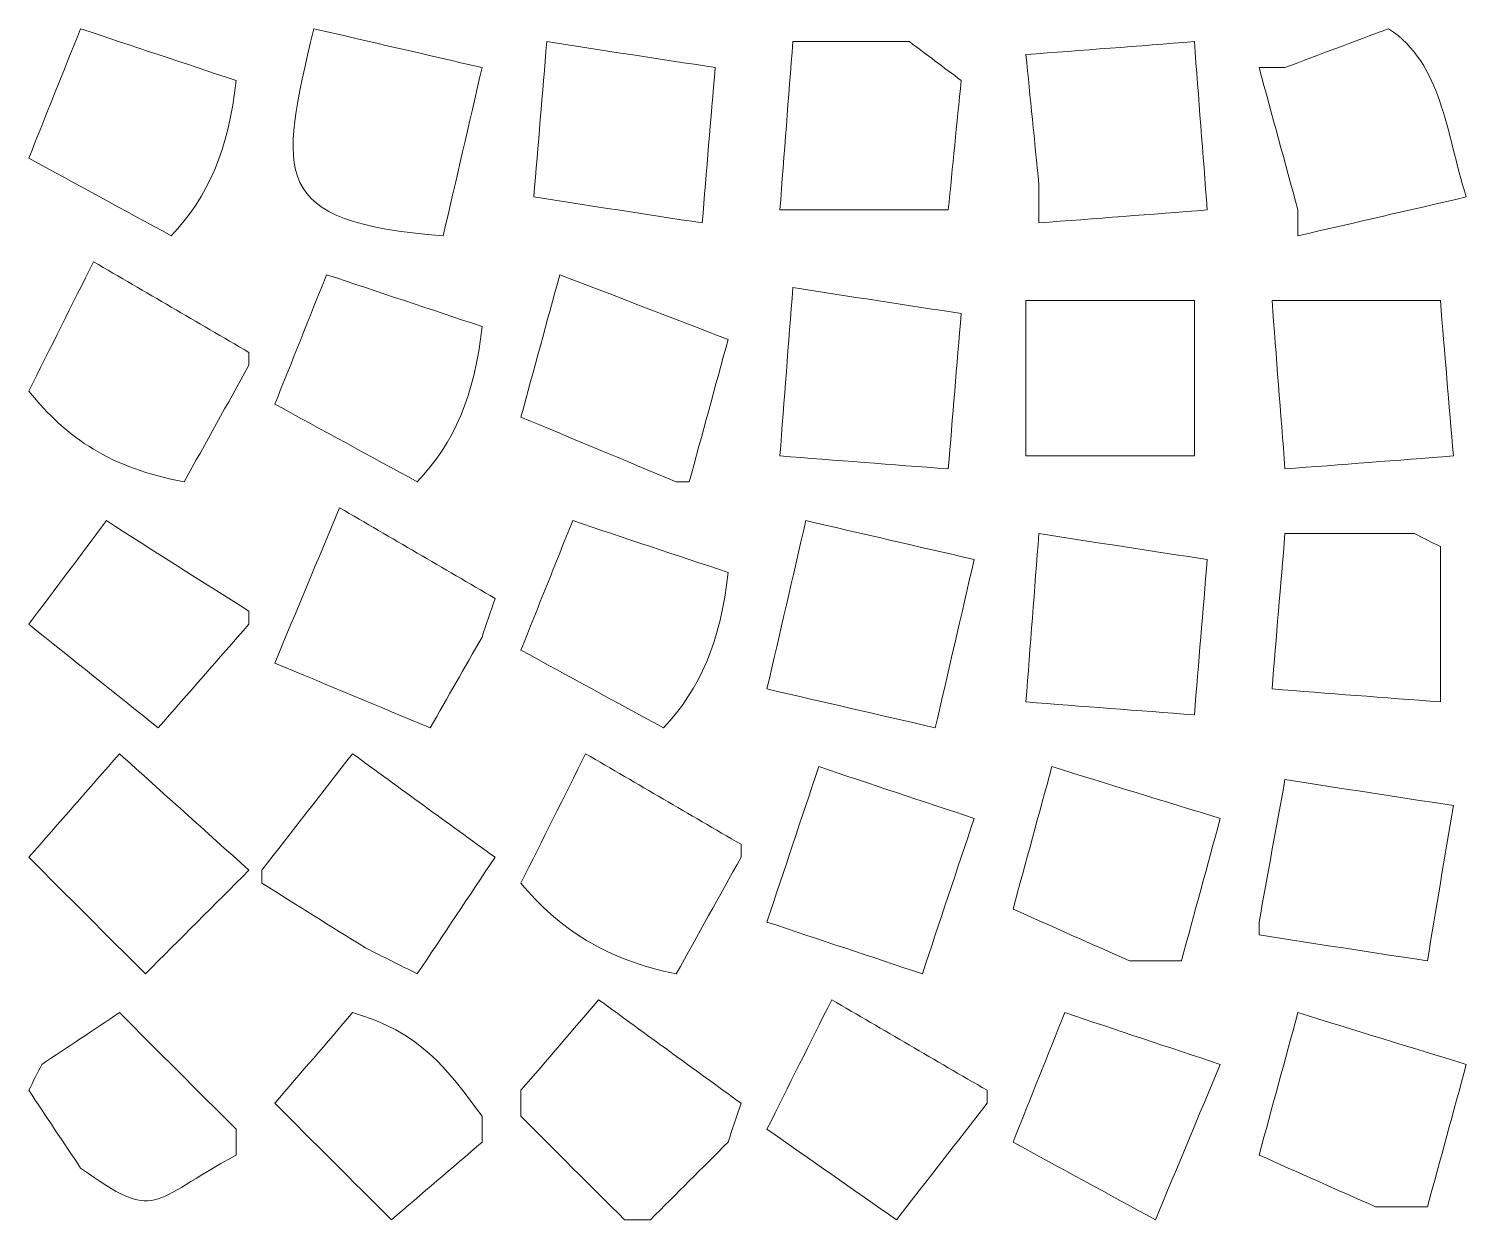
# Model space of a CAD drawing. Extents: x 69 to 542, y -750 to -43.
# Drawn here: x 183.9 to 294.9, y -308.6 to -216.3 of the extents above; entities that cross this region are included whole.
import ezdxf

# ---------------------------------------------------------------- set-up
doc = ezdxf.new("R2010")
doc.units = 0
doc.header["$MEASUREMENT"] = 0
doc.layers.add('Layer 1', color=7, linetype='Continuous', lineweight=0)

msp = doc.modelspace()

# ---------------------------------------------------------------- linework, layer by layer
at = {"layer": 'Layer 1', "color": 240, "lineweight": 18, "true_color": 0xed1c24}
for points, knots in [([(187.94, -216.33), (191.94, -217.67), (195.94, -219), (199.94, -220.33), (199.39, -225.62), (197.77, -229.37), (194.94, -232.33), (191.27, -230.33), (187.6, -228.33), (183.94, -226.33), (185.27, -223), (186.6, -219.67), (187.94, -216.33)], [0, 0, 0, 0, 1, 1, 1, 2, 2, 2, 3, 3, 3, 4, 4, 4, 4]), ([(187.94, -216.33), (191.94, -217.67), (195.94, -219), (199.94, -220.33), (199.39, -225.62), (197.77, -229.37), (194.94, -232.33), (191.27, -230.33), (187.6, -228.33), (183.94, -226.33), (185.27, -223), (186.6, -219.67), (187.94, -216.33)], [0, 0, 0, 0, 1, 1, 1, 2, 2, 2, 3, 3, 3, 4, 4, 4, 4]), ([(187.94, -216.33), (191.94, -217.67), (195.94, -219), (199.94, -220.33), (199.39, -225.62), (197.77, -229.37), (194.94, -232.33), (191.27, -230.33), (187.6, -228.33), (183.94, -226.33), (185.27, -223), (186.6, -219.67), (187.94, -216.33)], [0, 0, 0, 0, 1, 1, 1, 2, 2, 2, 3, 3, 3, 4, 4, 4, 4]), ([(205.94, -216.33), (210.27, -217.33), (214.6, -218.33), (218.94, -219.33), (217.94, -223.67), (216.94, -228), (215.94, -232.33), (202.46, -231.27), (203.26, -227.71), (205.94, -216.33)], [0, 0, 0, 0, 1, 1, 1, 2, 2, 2, 3, 3, 3, 3]), ([(205.94, -216.33), (210.27, -217.33), (214.6, -218.33), (218.94, -219.33), (217.94, -223.67), (216.94, -228), (215.94, -232.33), (202.46, -231.27), (203.26, -227.71), (205.94, -216.33)], [0, 0, 0, 0, 1, 1, 1, 2, 2, 2, 3, 3, 3, 3]), ([(205.94, -216.33), (210.27, -217.33), (214.6, -218.33), (218.94, -219.33), (217.94, -223.67), (216.94, -228), (215.94, -232.33), (202.46, -231.27), (203.26, -227.71), (205.94, -216.33)], [0, 0, 0, 0, 1, 1, 1, 2, 2, 2, 3, 3, 3, 3]), ([(288.94, -216.33), (293.07, -219.04), (293.35, -224.27), (294.94, -229.33), (290.6, -230.33), (286.27, -231.33), (281.94, -232.33), (281.94, -231.67), (281.94, -231), (281.94, -230.33), (280.94, -226.67), (279.94, -223), (278.94, -219.33), (279.6, -219.33), (280.27, -219.33), (280.94, -219.33), (283.6, -218.33), (286.27, -217.33), (288.94, -216.33)], [0, 0, 0, 0, 1, 1, 1, 2, 2, 2, 3, 3, 3, 4, 4, 4, 5, 5, 5, 6, 6, 6, 6]), ([(288.94, -216.33), (293.07, -219.04), (293.35, -224.27), (294.94, -229.33), (290.6, -230.33), (286.27, -231.33), (281.94, -232.33), (281.94, -231.67), (281.94, -231), (281.94, -230.33), (280.94, -226.67), (279.94, -223), (278.94, -219.33), (279.6, -219.33), (280.27, -219.33), (280.94, -219.33), (283.6, -218.33), (286.27, -217.33), (288.94, -216.33)], [0, 0, 0, 0, 1, 1, 1, 2, 2, 2, 3, 3, 3, 4, 4, 4, 5, 5, 5, 6, 6, 6, 6]), ([(288.94, -216.33), (293.07, -219.04), (293.35, -224.27), (294.94, -229.33), (290.6, -230.33), (286.27, -231.33), (281.94, -232.33), (281.94, -231.67), (281.94, -231), (281.94, -230.33), (280.94, -226.67), (279.94, -223), (278.94, -219.33), (279.6, -219.33), (280.27, -219.33), (280.94, -219.33), (283.6, -218.33), (286.27, -217.33), (288.94, -216.33)], [0, 0, 0, 0, 1, 1, 1, 2, 2, 2, 3, 3, 3, 4, 4, 4, 5, 5, 5, 6, 6, 6, 6]), ([(223.94, -217.33), (228.27, -218), (232.6, -218.67), (236.94, -219.33), (236.6, -223.33), (236.27, -227.33), (235.94, -231.33), (231.6, -230.67), (227.27, -230), (222.94, -229.33), (223.27, -225.33), (223.6, -221.33), (223.94, -217.33)], [0, 0, 0, 0, 1, 1, 1, 2, 2, 2, 3, 3, 3, 4, 4, 4, 4]), ([(223.94, -217.33), (228.27, -218), (232.6, -218.67), (236.94, -219.33), (236.6, -223.33), (236.27, -227.33), (235.94, -231.33), (231.6, -230.67), (227.27, -230), (222.94, -229.33), (223.27, -225.33), (223.6, -221.33), (223.94, -217.33)], [0, 0, 0, 0, 1, 1, 1, 2, 2, 2, 3, 3, 3, 4, 4, 4, 4]), ([(223.94, -217.33), (228.27, -218), (232.6, -218.67), (236.94, -219.33), (236.6, -223.33), (236.27, -227.33), (235.94, -231.33), (231.6, -230.67), (227.27, -230), (222.94, -229.33), (223.27, -225.33), (223.6, -221.33), (223.94, -217.33)], [0, 0, 0, 0, 1, 1, 1, 2, 2, 2, 3, 3, 3, 4, 4, 4, 4]), ([(241.94, -230.33), (242.27, -226), (242.6, -221.67), (242.94, -217.33), (245.94, -217.33), (248.94, -217.33), (251.94, -217.33), (253.27, -218.33), (254.6, -219.33), (255.94, -220.33), (255.6, -223.67), (255.27, -227), (254.94, -230.33), (250.6, -230.33), (246.27, -230.33), (241.94, -230.33)], [0, 0, 0, 0, 1, 1, 1, 2, 2, 2, 3, 3, 3, 4, 4, 4, 5, 5, 5, 5]), ([(241.94, -230.33), (242.27, -226), (242.6, -221.67), (242.94, -217.33), (245.94, -217.33), (248.94, -217.33), (251.94, -217.33), (253.27, -218.33), (254.6, -219.33), (255.94, -220.33), (255.6, -223.67), (255.27, -227), (254.94, -230.33), (250.6, -230.33), (246.27, -230.33), (241.94, -230.33)], [0, 0, 0, 0, 1, 1, 1, 2, 2, 2, 3, 3, 3, 4, 4, 4, 5, 5, 5, 5]), ([(241.94, -230.33), (242.27, -226), (242.6, -221.67), (242.94, -217.33), (245.94, -217.33), (248.94, -217.33), (251.94, -217.33), (253.27, -218.33), (254.6, -219.33), (255.94, -220.33), (255.6, -223.67), (255.27, -227), (254.94, -230.33), (250.6, -230.33), (246.27, -230.33), (241.94, -230.33)], [0, 0, 0, 0, 1, 1, 1, 2, 2, 2, 3, 3, 3, 4, 4, 4, 5, 5, 5, 5]), ([(273.94, -217.33), (274.27, -221.67), (274.6, -226), (274.94, -230.33), (270.6, -230.67), (266.27, -231), (261.94, -231.33), (261.94, -230.33), (261.94, -229.33), (261.94, -228.33), (261.6, -225), (261.27, -221.67), (260.94, -218.33), (265.27, -218), (269.6, -217.67), (273.94, -217.33)], [0, 0, 0, 0, 1, 1, 1, 2, 2, 2, 3, 3, 3, 4, 4, 4, 5, 5, 5, 5]), ([(273.94, -217.33), (274.27, -221.67), (274.6, -226), (274.94, -230.33), (270.6, -230.67), (266.27, -231), (261.94, -231.33), (261.94, -230.33), (261.94, -229.33), (261.94, -228.33), (261.6, -225), (261.27, -221.67), (260.94, -218.33), (265.27, -218), (269.6, -217.67), (273.94, -217.33)], [0, 0, 0, 0, 1, 1, 1, 2, 2, 2, 3, 3, 3, 4, 4, 4, 5, 5, 5, 5]), ([(273.94, -217.33), (274.27, -221.67), (274.6, -226), (274.94, -230.33), (270.6, -230.67), (266.27, -231), (261.94, -231.33), (261.94, -230.33), (261.94, -229.33), (261.94, -228.33), (261.6, -225), (261.27, -221.67), (260.94, -218.33), (265.27, -218), (269.6, -217.67), (273.94, -217.33)], [0, 0, 0, 0, 1, 1, 1, 2, 2, 2, 3, 3, 3, 4, 4, 4, 5, 5, 5, 5]), ([(188.94, -234.33), (192.94, -236.67), (196.94, -239), (200.94, -241.33), (200.94, -241.67), (200.94, -242), (200.94, -242.33), (199.27, -245.33), (197.6, -248.33), (195.94, -251.33), (190.28, -250.28), (186.91, -247.99), (183.94, -244.33), (185.6, -241), (187.27, -237.67), (188.94, -234.33)], [0, 0, 0, 0, 1, 1, 1, 2, 2, 2, 3, 3, 3, 4, 4, 4, 5, 5, 5, 5]), ([(188.94, -234.33), (192.94, -236.67), (196.94, -239), (200.94, -241.33), (200.94, -241.67), (200.94, -242), (200.94, -242.33), (199.27, -245.33), (197.6, -248.33), (195.94, -251.33), (190.28, -250.28), (186.91, -247.99), (183.94, -244.33), (185.6, -241), (187.27, -237.67), (188.94, -234.33)], [0, 0, 0, 0, 1, 1, 1, 2, 2, 2, 3, 3, 3, 4, 4, 4, 5, 5, 5, 5]), ([(188.94, -234.33), (192.94, -236.67), (196.94, -239), (200.94, -241.33), (200.94, -241.67), (200.94, -242), (200.94, -242.33), (199.27, -245.33), (197.6, -248.33), (195.94, -251.33), (190.28, -250.28), (186.91, -247.99), (183.94, -244.33), (185.6, -241), (187.27, -237.67), (188.94, -234.33)], [0, 0, 0, 0, 1, 1, 1, 2, 2, 2, 3, 3, 3, 4, 4, 4, 5, 5, 5, 5]), ([(206.94, -235.33), (210.94, -236.67), (214.94, -238), (218.94, -239.33), (218.39, -244.62), (216.77, -248.37), (213.94, -251.33), (210.27, -249.33), (206.6, -247.33), (202.94, -245.33), (204.27, -242), (205.6, -238.67), (206.94, -235.33)], [0, 0, 0, 0, 1, 1, 1, 2, 2, 2, 3, 3, 3, 4, 4, 4, 4]), ([(206.94, -235.33), (210.94, -236.67), (214.94, -238), (218.94, -239.33), (218.39, -244.62), (216.77, -248.37), (213.94, -251.33), (210.27, -249.33), (206.6, -247.33), (202.94, -245.33), (204.27, -242), (205.6, -238.67), (206.94, -235.33)], [0, 0, 0, 0, 1, 1, 1, 2, 2, 2, 3, 3, 3, 4, 4, 4, 4]), ([(206.94, -235.33), (210.94, -236.67), (214.94, -238), (218.94, -239.33), (218.39, -244.62), (216.77, -248.37), (213.94, -251.33), (210.27, -249.33), (206.6, -247.33), (202.94, -245.33), (204.27, -242), (205.6, -238.67), (206.94, -235.33)], [0, 0, 0, 0, 1, 1, 1, 2, 2, 2, 3, 3, 3, 4, 4, 4, 4]), ([(224.94, -235.33), (229.27, -237), (233.6, -238.67), (237.94, -240.33), (236.94, -244), (235.94, -247.67), (234.94, -251.33), (234.6, -251.33), (234.27, -251.33), (233.94, -251.33), (229.94, -249.67), (225.94, -248), (221.94, -246.33), (222.94, -242.67), (223.94, -239), (224.94, -235.33)], [0, 0, 0, 0, 1, 1, 1, 2, 2, 2, 3, 3, 3, 4, 4, 4, 5, 5, 5, 5]), ([(224.94, -235.33), (229.27, -237), (233.6, -238.67), (237.94, -240.33), (236.94, -244), (235.94, -247.67), (234.94, -251.33), (234.6, -251.33), (234.27, -251.33), (233.94, -251.33), (229.94, -249.67), (225.94, -248), (221.94, -246.33), (222.94, -242.67), (223.94, -239), (224.94, -235.33)], [0, 0, 0, 0, 1, 1, 1, 2, 2, 2, 3, 3, 3, 4, 4, 4, 5, 5, 5, 5]), ([(224.94, -235.33), (229.27, -237), (233.6, -238.67), (237.94, -240.33), (236.94, -244), (235.94, -247.67), (234.94, -251.33), (234.6, -251.33), (234.27, -251.33), (233.94, -251.33), (229.94, -249.67), (225.94, -248), (221.94, -246.33), (222.94, -242.67), (223.94, -239), (224.94, -235.33)], [0, 0, 0, 0, 1, 1, 1, 2, 2, 2, 3, 3, 3, 4, 4, 4, 5, 5, 5, 5]), ([(242.94, -236.33), (247.27, -237), (251.6, -237.67), (255.94, -238.33), (255.6, -242.33), (255.27, -246.33), (254.94, -250.33), (250.6, -250), (246.27, -249.67), (241.94, -249.33), (242.27, -245), (242.6, -240.67), (242.94, -236.33)], [0, 0, 0, 0, 1, 1, 1, 2, 2, 2, 3, 3, 3, 4, 4, 4, 4]), ([(242.94, -236.33), (247.27, -237), (251.6, -237.67), (255.94, -238.33), (255.6, -242.33), (255.27, -246.33), (254.94, -250.33), (250.6, -250), (246.27, -249.67), (241.94, -249.33), (242.27, -245), (242.6, -240.67), (242.94, -236.33)], [0, 0, 0, 0, 1, 1, 1, 2, 2, 2, 3, 3, 3, 4, 4, 4, 4]), ([(242.94, -236.33), (247.27, -237), (251.6, -237.67), (255.94, -238.33), (255.6, -242.33), (255.27, -246.33), (254.94, -250.33), (250.6, -250), (246.27, -249.67), (241.94, -249.33), (242.27, -245), (242.6, -240.67), (242.94, -236.33)], [0, 0, 0, 0, 1, 1, 1, 2, 2, 2, 3, 3, 3, 4, 4, 4, 4]), ([(260.94, -237.33), (265.27, -237.33), (269.6, -237.33), (273.94, -237.33), (273.94, -241.33), (273.94, -245.33), (273.94, -249.33), (269.6, -249.33), (265.27, -249.33), (260.94, -249.33), (260.94, -245.33), (260.94, -241.33), (260.94, -237.33)], [0, 0, 0, 0, 1, 1, 1, 2, 2, 2, 3, 3, 3, 4, 4, 4, 4]), ([(260.94, -237.33), (265.27, -237.33), (269.6, -237.33), (273.94, -237.33), (273.94, -241.33), (273.94, -245.33), (273.94, -249.33), (269.6, -249.33), (265.27, -249.33), (260.94, -249.33), (260.94, -245.33), (260.94, -241.33), (260.94, -237.33)], [0, 0, 0, 0, 1, 1, 1, 2, 2, 2, 3, 3, 3, 4, 4, 4, 4]), ([(260.94, -237.33), (265.27, -237.33), (269.6, -237.33), (273.94, -237.33), (273.94, -241.33), (273.94, -245.33), (273.94, -249.33), (269.6, -249.33), (265.27, -249.33), (260.94, -249.33), (260.94, -245.33), (260.94, -241.33), (260.94, -237.33)], [0, 0, 0, 0, 1, 1, 1, 2, 2, 2, 3, 3, 3, 4, 4, 4, 4]), ([(293.94, -249.33), (289.6, -249.67), (285.27, -250), (280.94, -250.33), (280.6, -246), (280.27, -241.67), (279.94, -237.33), (284.27, -237.33), (288.6, -237.33), (292.94, -237.33), (293.27, -241.33), (293.6, -245.33), (293.94, -249.33)], [0, 0, 0, 0, 1, 1, 1, 2, 2, 2, 3, 3, 3, 4, 4, 4, 4]), ([(293.94, -249.33), (289.6, -249.67), (285.27, -250), (280.94, -250.33), (280.6, -246), (280.27, -241.67), (279.94, -237.33), (284.27, -237.33), (288.6, -237.33), (292.94, -237.33), (293.27, -241.33), (293.6, -245.33), (293.94, -249.33)], [0, 0, 0, 0, 1, 1, 1, 2, 2, 2, 3, 3, 3, 4, 4, 4, 4]), ([(293.94, -249.33), (289.6, -249.67), (285.27, -250), (280.94, -250.33), (280.6, -246), (280.27, -241.67), (279.94, -237.33), (284.27, -237.33), (288.6, -237.33), (292.94, -237.33), (293.27, -241.33), (293.6, -245.33), (293.94, -249.33)], [0, 0, 0, 0, 1, 1, 1, 2, 2, 2, 3, 3, 3, 4, 4, 4, 4]), ([(207.94, -253.33), (211.94, -255.67), (215.94, -258), (219.94, -260.33), (219.6, -261.33), (219.27, -262.33), (218.94, -263.33), (217.6, -265.67), (216.27, -268), (214.94, -270.33), (210.94, -268.67), (206.94, -267), (202.94, -265.33), (204.6, -261.33), (206.27, -257.33), (207.94, -253.33)], [0, 0, 0, 0, 1, 1, 1, 2, 2, 2, 3, 3, 3, 4, 4, 4, 5, 5, 5, 5]), ([(207.94, -253.33), (211.94, -255.67), (215.94, -258), (219.94, -260.33), (219.6, -261.33), (219.27, -262.33), (218.94, -263.33), (217.6, -265.67), (216.27, -268), (214.94, -270.33), (210.94, -268.67), (206.94, -267), (202.94, -265.33), (204.6, -261.33), (206.27, -257.33), (207.94, -253.33)], [0, 0, 0, 0, 1, 1, 1, 2, 2, 2, 3, 3, 3, 4, 4, 4, 5, 5, 5, 5]), ([(207.94, -253.33), (211.94, -255.67), (215.94, -258), (219.94, -260.33), (219.6, -261.33), (219.27, -262.33), (218.94, -263.33), (217.6, -265.67), (216.27, -268), (214.94, -270.33), (210.94, -268.67), (206.94, -267), (202.94, -265.33), (204.6, -261.33), (206.27, -257.33), (207.94, -253.33)], [0, 0, 0, 0, 1, 1, 1, 2, 2, 2, 3, 3, 3, 4, 4, 4, 5, 5, 5, 5]), ([(189.94, -254.33), (193.6, -256.67), (197.27, -259), (200.94, -261.33), (200.94, -261.67), (200.94, -262), (200.94, -262.33), (198.6, -265), (196.27, -267.67), (193.94, -270.33), (190.6, -267.67), (187.27, -265), (183.94, -262.33), (185.94, -259.67), (187.94, -257), (189.94, -254.33)], [0, 0, 0, 0, 1, 1, 1, 2, 2, 2, 3, 3, 3, 4, 4, 4, 5, 5, 5, 5]), ([(189.94, -254.33), (193.6, -256.67), (197.27, -259), (200.94, -261.33), (200.94, -261.67), (200.94, -262), (200.94, -262.33), (198.6, -265), (196.27, -267.67), (193.94, -270.33), (190.6, -267.67), (187.27, -265), (183.94, -262.33), (185.94, -259.67), (187.94, -257), (189.94, -254.33)], [0, 0, 0, 0, 1, 1, 1, 2, 2, 2, 3, 3, 3, 4, 4, 4, 5, 5, 5, 5]), ([(189.94, -254.33), (193.6, -256.67), (197.27, -259), (200.94, -261.33), (200.94, -261.67), (200.94, -262), (200.94, -262.33), (198.6, -265), (196.27, -267.67), (193.94, -270.33), (190.6, -267.67), (187.27, -265), (183.94, -262.33), (185.94, -259.67), (187.94, -257), (189.94, -254.33)], [0, 0, 0, 0, 1, 1, 1, 2, 2, 2, 3, 3, 3, 4, 4, 4, 5, 5, 5, 5]), ([(225.94, -254.33), (229.94, -255.67), (233.94, -257), (237.94, -258.33), (237.39, -263.62), (235.77, -267.37), (232.94, -270.33), (229.27, -268.33), (225.6, -266.33), (221.94, -264.33), (223.27, -261), (224.6, -257.67), (225.94, -254.33)], [0, 0, 0, 0, 1, 1, 1, 2, 2, 2, 3, 3, 3, 4, 4, 4, 4]), ([(225.94, -254.33), (229.94, -255.67), (233.94, -257), (237.94, -258.33), (237.39, -263.62), (235.77, -267.37), (232.94, -270.33), (229.27, -268.33), (225.6, -266.33), (221.94, -264.33), (223.27, -261), (224.6, -257.67), (225.94, -254.33)], [0, 0, 0, 0, 1, 1, 1, 2, 2, 2, 3, 3, 3, 4, 4, 4, 4]), ([(225.94, -254.33), (229.94, -255.67), (233.94, -257), (237.94, -258.33), (237.39, -263.62), (235.77, -267.37), (232.94, -270.33), (229.27, -268.33), (225.6, -266.33), (221.94, -264.33), (223.27, -261), (224.6, -257.67), (225.94, -254.33)], [0, 0, 0, 0, 1, 1, 1, 2, 2, 2, 3, 3, 3, 4, 4, 4, 4]), ([(243.94, -254.33), (248.27, -255.33), (252.6, -256.33), (256.94, -257.33), (255.94, -261.67), (254.94, -266), (253.94, -270.33), (249.6, -269.33), (245.27, -268.33), (240.94, -267.33), (241.94, -263), (242.94, -258.67), (243.94, -254.33)], [0, 0, 0, 0, 1, 1, 1, 2, 2, 2, 3, 3, 3, 4, 4, 4, 4]), ([(243.94, -254.33), (248.27, -255.33), (252.6, -256.33), (256.94, -257.33), (255.94, -261.67), (254.94, -266), (253.94, -270.33), (249.6, -269.33), (245.27, -268.33), (240.94, -267.33), (241.94, -263), (242.94, -258.67), (243.94, -254.33)], [0, 0, 0, 0, 1, 1, 1, 2, 2, 2, 3, 3, 3, 4, 4, 4, 4]), ([(243.94, -254.33), (248.27, -255.33), (252.6, -256.33), (256.94, -257.33), (255.94, -261.67), (254.94, -266), (253.94, -270.33), (249.6, -269.33), (245.27, -268.33), (240.94, -267.33), (241.94, -263), (242.94, -258.67), (243.94, -254.33)], [0, 0, 0, 0, 1, 1, 1, 2, 2, 2, 3, 3, 3, 4, 4, 4, 4]), ([(261.94, -255.33), (266.27, -256), (270.6, -256.67), (274.94, -257.33), (274.6, -261.33), (274.27, -265.33), (273.94, -269.33), (269.6, -269), (265.27, -268.67), (260.94, -268.33), (261.27, -264), (261.6, -259.67), (261.94, -255.33)], [0, 0, 0, 0, 1, 1, 1, 2, 2, 2, 3, 3, 3, 4, 4, 4, 4]), ([(261.94, -255.33), (266.27, -256), (270.6, -256.67), (274.94, -257.33), (274.6, -261.33), (274.27, -265.33), (273.94, -269.33), (269.6, -269), (265.27, -268.67), (260.94, -268.33), (261.27, -264), (261.6, -259.67), (261.94, -255.33)], [0, 0, 0, 0, 1, 1, 1, 2, 2, 2, 3, 3, 3, 4, 4, 4, 4]), ([(261.94, -255.33), (266.27, -256), (270.6, -256.67), (274.94, -257.33), (274.6, -261.33), (274.27, -265.33), (273.94, -269.33), (269.6, -269), (265.27, -268.67), (260.94, -268.33), (261.27, -264), (261.6, -259.67), (261.94, -255.33)], [0, 0, 0, 0, 1, 1, 1, 2, 2, 2, 3, 3, 3, 4, 4, 4, 4]), ([(292.94, -268.33), (288.6, -268), (284.27, -267.67), (279.94, -267.33), (280.27, -263.33), (280.6, -259.33), (280.94, -255.33), (284.27, -255.33), (287.6, -255.33), (290.94, -255.33), (291.6, -255.67), (292.27, -256), (292.94, -256.33), (292.94, -260.33), (292.94, -264.33), (292.94, -268.33)], [0, 0, 0, 0, 1, 1, 1, 2, 2, 2, 3, 3, 3, 4, 4, 4, 5, 5, 5, 5]), ([(292.94, -268.33), (288.6, -268), (284.27, -267.67), (279.94, -267.33), (280.27, -263.33), (280.6, -259.33), (280.94, -255.33), (284.27, -255.33), (287.6, -255.33), (290.94, -255.33), (291.6, -255.67), (292.27, -256), (292.94, -256.33), (292.94, -260.33), (292.94, -264.33), (292.94, -268.33)], [0, 0, 0, 0, 1, 1, 1, 2, 2, 2, 3, 3, 3, 4, 4, 4, 5, 5, 5, 5]), ([(292.94, -268.33), (288.6, -268), (284.27, -267.67), (279.94, -267.33), (280.27, -263.33), (280.6, -259.33), (280.94, -255.33), (284.27, -255.33), (287.6, -255.33), (290.94, -255.33), (291.6, -255.67), (292.27, -256), (292.94, -256.33), (292.94, -260.33), (292.94, -264.33), (292.94, -268.33)], [0, 0, 0, 0, 1, 1, 1, 2, 2, 2, 3, 3, 3, 4, 4, 4, 5, 5, 5, 5]), ([(190.94, -272.33), (194.27, -275.33), (197.6, -278.33), (200.94, -281.33), (198.27, -284), (195.6, -286.67), (192.94, -289.33), (189.94, -286.33), (186.94, -283.33), (183.94, -280.33), (186.27, -277.67), (188.6, -275), (190.94, -272.33)], [0, 0, 0, 0, 1, 1, 1, 2, 2, 2, 3, 3, 3, 4, 4, 4, 4]), ([(190.94, -272.33), (194.27, -275.33), (197.6, -278.33), (200.94, -281.33), (198.27, -284), (195.6, -286.67), (192.94, -289.33), (189.94, -286.33), (186.94, -283.33), (183.94, -280.33), (186.27, -277.67), (188.6, -275), (190.94, -272.33)], [0, 0, 0, 0, 1, 1, 1, 2, 2, 2, 3, 3, 3, 4, 4, 4, 4]), ([(190.94, -272.33), (194.27, -275.33), (197.6, -278.33), (200.94, -281.33), (198.27, -284), (195.6, -286.67), (192.94, -289.33), (189.94, -286.33), (186.94, -283.33), (183.94, -280.33), (186.27, -277.67), (188.6, -275), (190.94, -272.33)], [0, 0, 0, 0, 1, 1, 1, 2, 2, 2, 3, 3, 3, 4, 4, 4, 4]), ([(208.94, -272.33), (212.6, -275), (216.27, -277.67), (219.94, -280.33), (217.94, -283.33), (215.94, -286.33), (213.94, -289.33), (212.6, -288.67), (211.27, -288), (209.94, -287.33), (207.27, -285.67), (204.6, -284), (201.94, -282.33), (201.94, -282), (201.94, -281.67), (201.94, -281.33), (204.27, -278.33), (206.6, -275.33), (208.94, -272.33)], [0, 0, 0, 0, 1, 1, 1, 2, 2, 2, 3, 3, 3, 4, 4, 4, 5, 5, 5, 6, 6, 6, 6]), ([(208.94, -272.33), (212.6, -275), (216.27, -277.67), (219.94, -280.33), (217.94, -283.33), (215.94, -286.33), (213.94, -289.33), (212.6, -288.67), (211.27, -288), (209.94, -287.33), (207.27, -285.67), (204.6, -284), (201.94, -282.33), (201.94, -282), (201.94, -281.67), (201.94, -281.33), (204.27, -278.33), (206.6, -275.33), (208.94, -272.33)], [0, 0, 0, 0, 1, 1, 1, 2, 2, 2, 3, 3, 3, 4, 4, 4, 5, 5, 5, 6, 6, 6, 6]), ([(208.94, -272.33), (212.6, -275), (216.27, -277.67), (219.94, -280.33), (217.94, -283.33), (215.94, -286.33), (213.94, -289.33), (212.6, -288.67), (211.27, -288), (209.94, -287.33), (207.27, -285.67), (204.6, -284), (201.94, -282.33), (201.94, -282), (201.94, -281.67), (201.94, -281.33), (204.27, -278.33), (206.6, -275.33), (208.94, -272.33)], [0, 0, 0, 0, 1, 1, 1, 2, 2, 2, 3, 3, 3, 4, 4, 4, 5, 5, 5, 6, 6, 6, 6]), ([(226.94, -272.33), (230.94, -274.67), (234.94, -277), (238.94, -279.33), (238.94, -279.67), (238.94, -280), (238.94, -280.33), (237.27, -283.33), (235.6, -286.33), (233.94, -289.33), (228.55, -288.27), (224.85, -285.85), (221.94, -282.33), (223.6, -279), (225.27, -275.67), (226.94, -272.33)], [0, 0, 0, 0, 1, 1, 1, 2, 2, 2, 3, 3, 3, 4, 4, 4, 5, 5, 5, 5]), ([(226.94, -272.33), (230.94, -274.67), (234.94, -277), (238.94, -279.33), (238.94, -279.67), (238.94, -280), (238.94, -280.33), (237.27, -283.33), (235.6, -286.33), (233.94, -289.33), (228.55, -288.27), (224.85, -285.85), (221.94, -282.33), (223.6, -279), (225.27, -275.67), (226.94, -272.33)], [0, 0, 0, 0, 1, 1, 1, 2, 2, 2, 3, 3, 3, 4, 4, 4, 5, 5, 5, 5]), ([(226.94, -272.33), (230.94, -274.67), (234.94, -277), (238.94, -279.33), (238.94, -279.67), (238.94, -280), (238.94, -280.33), (237.27, -283.33), (235.6, -286.33), (233.94, -289.33), (228.55, -288.27), (224.85, -285.85), (221.94, -282.33), (223.6, -279), (225.27, -275.67), (226.94, -272.33)], [0, 0, 0, 0, 1, 1, 1, 2, 2, 2, 3, 3, 3, 4, 4, 4, 5, 5, 5, 5]), ([(244.94, -273.33), (248.94, -274.67), (252.94, -276), (256.94, -277.33), (255.6, -281.33), (254.27, -285.33), (252.94, -289.33), (248.94, -288), (244.94, -286.67), (240.94, -285.33), (242.27, -281.33), (243.6, -277.33), (244.94, -273.33)], [0, 0, 0, 0, 1, 1, 1, 2, 2, 2, 3, 3, 3, 4, 4, 4, 4]), ([(244.94, -273.33), (248.94, -274.67), (252.94, -276), (256.94, -277.33), (255.6, -281.33), (254.27, -285.33), (252.94, -289.33), (248.94, -288), (244.94, -286.67), (240.94, -285.33), (242.27, -281.33), (243.6, -277.33), (244.94, -273.33)], [0, 0, 0, 0, 1, 1, 1, 2, 2, 2, 3, 3, 3, 4, 4, 4, 4]), ([(244.94, -273.33), (248.94, -274.67), (252.94, -276), (256.94, -277.33), (255.6, -281.33), (254.27, -285.33), (252.94, -289.33), (248.94, -288), (244.94, -286.67), (240.94, -285.33), (242.27, -281.33), (243.6, -277.33), (244.94, -273.33)], [0, 0, 0, 0, 1, 1, 1, 2, 2, 2, 3, 3, 3, 4, 4, 4, 4]), ([(262.94, -273.33), (267.27, -274.67), (271.6, -276), (275.94, -277.33), (274.94, -281), (273.94, -284.67), (272.94, -288.33), (271.6, -288.33), (270.27, -288.33), (268.94, -288.33), (265.94, -287), (262.94, -285.67), (259.94, -284.33), (260.94, -280.67), (261.94, -277), (262.94, -273.33)], [0, 0, 0, 0, 1, 1, 1, 2, 2, 2, 3, 3, 3, 4, 4, 4, 5, 5, 5, 5]), ([(262.94, -273.33), (267.27, -274.67), (271.6, -276), (275.94, -277.33), (274.94, -281), (273.94, -284.67), (272.94, -288.33), (271.6, -288.33), (270.27, -288.33), (268.94, -288.33), (265.94, -287), (262.94, -285.67), (259.94, -284.33), (260.94, -280.67), (261.94, -277), (262.94, -273.33)], [0, 0, 0, 0, 1, 1, 1, 2, 2, 2, 3, 3, 3, 4, 4, 4, 5, 5, 5, 5]), ([(262.94, -273.33), (267.27, -274.67), (271.6, -276), (275.94, -277.33), (274.94, -281), (273.94, -284.67), (272.94, -288.33), (271.6, -288.33), (270.27, -288.33), (268.94, -288.33), (265.94, -287), (262.94, -285.67), (259.94, -284.33), (260.94, -280.67), (261.94, -277), (262.94, -273.33)], [0, 0, 0, 0, 1, 1, 1, 2, 2, 2, 3, 3, 3, 4, 4, 4, 5, 5, 5, 5]), ([(280.94, -274.33), (285.27, -275), (289.6, -275.67), (293.94, -276.33), (293.27, -280.33), (292.6, -284.33), (291.94, -288.33), (287.6, -287.67), (283.27, -287), (278.94, -286.33), (278.94, -286), (278.94, -285.67), (278.94, -285.33), (279.6, -281.67), (280.27, -278), (280.94, -274.33)], [0, 0, 0, 0, 1, 1, 1, 2, 2, 2, 3, 3, 3, 4, 4, 4, 5, 5, 5, 5]), ([(280.94, -274.33), (285.27, -275), (289.6, -275.67), (293.94, -276.33), (293.27, -280.33), (292.6, -284.33), (291.94, -288.33), (287.6, -287.67), (283.27, -287), (278.94, -286.33), (278.94, -286), (278.94, -285.67), (278.94, -285.33), (279.6, -281.67), (280.27, -278), (280.94, -274.33)], [0, 0, 0, 0, 1, 1, 1, 2, 2, 2, 3, 3, 3, 4, 4, 4, 5, 5, 5, 5]), ([(280.94, -274.33), (285.27, -275), (289.6, -275.67), (293.94, -276.33), (293.27, -280.33), (292.6, -284.33), (291.94, -288.33), (287.6, -287.67), (283.27, -287), (278.94, -286.33), (278.94, -286), (278.94, -285.67), (278.94, -285.33), (279.6, -281.67), (280.27, -278), (280.94, -274.33)], [0, 0, 0, 0, 1, 1, 1, 2, 2, 2, 3, 3, 3, 4, 4, 4, 5, 5, 5, 5]), ([(227.94, -291.33), (231.6, -294), (235.27, -296.67), (238.94, -299.33), (238.6, -300.33), (238.27, -301.33), (237.94, -302.33), (235.94, -304.33), (233.94, -306.33), (231.94, -308.33), (231.27, -308.33), (230.6, -308.33), (229.94, -308.33), (227.27, -305.67), (224.6, -303), (221.94, -300.33), (221.94, -299.67), (221.94, -299), (221.94, -298.33), (223.94, -296), (225.94, -293.67), (227.94, -291.33)], [0, 0, 0, 0, 1, 1, 1, 2, 2, 2, 3, 3, 3, 4, 4, 4, 5, 5, 5, 6, 6, 6, 7, 7, 7, 7]), ([(227.94, -291.33), (231.6, -294), (235.27, -296.67), (238.94, -299.33), (238.6, -300.33), (238.27, -301.33), (237.94, -302.33), (235.94, -304.33), (233.94, -306.33), (231.94, -308.33), (231.27, -308.33), (230.6, -308.33), (229.94, -308.33), (227.27, -305.67), (224.6, -303), (221.94, -300.33), (221.94, -299.67), (221.94, -299), (221.94, -298.33), (223.94, -296), (225.94, -293.67), (227.94, -291.33)], [0, 0, 0, 0, 1, 1, 1, 2, 2, 2, 3, 3, 3, 4, 4, 4, 5, 5, 5, 6, 6, 6, 7, 7, 7, 7]), ([(227.94, -291.33), (231.6, -294), (235.27, -296.67), (238.94, -299.33), (238.6, -300.33), (238.27, -301.33), (237.94, -302.33), (235.94, -304.33), (233.94, -306.33), (231.94, -308.33), (231.27, -308.33), (230.6, -308.33), (229.94, -308.33), (227.27, -305.67), (224.6, -303), (221.94, -300.33), (221.94, -299.67), (221.94, -299), (221.94, -298.33), (223.94, -296), (225.94, -293.67), (227.94, -291.33)], [0, 0, 0, 0, 1, 1, 1, 2, 2, 2, 3, 3, 3, 4, 4, 4, 5, 5, 5, 6, 6, 6, 7, 7, 7, 7]), ([(245.94, -291.33), (249.94, -293.67), (253.94, -296), (257.94, -298.33), (257.94, -298.67), (257.94, -299), (257.94, -299.33), (255.6, -302.33), (253.27, -305.33), (250.94, -308.33), (247.6, -306), (244.27, -303.67), (240.94, -301.33), (242.6, -298), (244.27, -294.67), (245.94, -291.33)], [0, 0, 0, 0, 1, 1, 1, 2, 2, 2, 3, 3, 3, 4, 4, 4, 5, 5, 5, 5]), ([(245.94, -291.33), (249.94, -293.67), (253.94, -296), (257.94, -298.33), (257.94, -298.67), (257.94, -299), (257.94, -299.33), (255.6, -302.33), (253.27, -305.33), (250.94, -308.33), (247.6, -306), (244.27, -303.67), (240.94, -301.33), (242.6, -298), (244.27, -294.67), (245.94, -291.33)], [0, 0, 0, 0, 1, 1, 1, 2, 2, 2, 3, 3, 3, 4, 4, 4, 5, 5, 5, 5]), ([(245.94, -291.33), (249.94, -293.67), (253.94, -296), (257.94, -298.33), (257.94, -298.67), (257.94, -299), (257.94, -299.33), (255.6, -302.33), (253.27, -305.33), (250.94, -308.33), (247.6, -306), (244.27, -303.67), (240.94, -301.33), (242.6, -298), (244.27, -294.67), (245.94, -291.33)], [0, 0, 0, 0, 1, 1, 1, 2, 2, 2, 3, 3, 3, 4, 4, 4, 5, 5, 5, 5]), ([(190.94, -292.33), (193.94, -295.33), (196.94, -298.33), (199.94, -301.33), (199.94, -302), (199.94, -302.67), (199.94, -303.33), (193.26, -306.95), (193.87, -308.6), (187.94, -304.33), (186.6, -302.33), (185.27, -300.33), (183.94, -298.33), (184.27, -297.67), (184.6, -297), (184.94, -296.33), (186.94, -295), (188.94, -293.67), (190.94, -292.33)], [0, 0, 0, 0, 1, 1, 1, 2, 2, 2, 3, 3, 3, 4, 4, 4, 5, 5, 5, 6, 6, 6, 6]), ([(190.94, -292.33), (193.94, -295.33), (196.94, -298.33), (199.94, -301.33), (199.94, -302), (199.94, -302.67), (199.94, -303.33), (193.26, -306.95), (193.87, -308.6), (187.94, -304.33), (186.6, -302.33), (185.27, -300.33), (183.94, -298.33), (184.27, -297.67), (184.6, -297), (184.94, -296.33), (186.94, -295), (188.94, -293.67), (190.94, -292.33)], [0, 0, 0, 0, 1, 1, 1, 2, 2, 2, 3, 3, 3, 4, 4, 4, 5, 5, 5, 6, 6, 6, 6]), ([(190.94, -292.33), (193.94, -295.33), (196.94, -298.33), (199.94, -301.33), (199.94, -302), (199.94, -302.67), (199.94, -303.33), (193.26, -306.95), (193.87, -308.6), (187.94, -304.33), (186.6, -302.33), (185.27, -300.33), (183.94, -298.33), (184.27, -297.67), (184.6, -297), (184.94, -296.33), (186.94, -295), (188.94, -293.67), (190.94, -292.33)], [0, 0, 0, 0, 1, 1, 1, 2, 2, 2, 3, 3, 3, 4, 4, 4, 5, 5, 5, 6, 6, 6, 6]), ([(208.94, -292.33), (214.05, -293.78), (216.26, -296.62), (218.94, -300.33), (218.94, -301), (218.94, -301.67), (218.94, -302.33), (216.6, -304.33), (214.27, -306.33), (211.94, -308.33), (208.94, -305.33), (205.94, -302.33), (202.94, -299.33), (204.94, -297), (206.94, -294.67), (208.94, -292.33)], [0, 0, 0, 0, 1, 1, 1, 2, 2, 2, 3, 3, 3, 4, 4, 4, 5, 5, 5, 5]), ([(208.94, -292.33), (214.05, -293.78), (216.26, -296.62), (218.94, -300.33), (218.94, -301), (218.94, -301.67), (218.94, -302.33), (216.6, -304.33), (214.27, -306.33), (211.94, -308.33), (208.94, -305.33), (205.94, -302.33), (202.94, -299.33), (204.94, -297), (206.94, -294.67), (208.94, -292.33)], [0, 0, 0, 0, 1, 1, 1, 2, 2, 2, 3, 3, 3, 4, 4, 4, 5, 5, 5, 5]), ([(208.94, -292.33), (214.05, -293.78), (216.26, -296.62), (218.94, -300.33), (218.94, -301), (218.94, -301.67), (218.94, -302.33), (216.6, -304.33), (214.27, -306.33), (211.94, -308.33), (208.94, -305.33), (205.94, -302.33), (202.94, -299.33), (204.94, -297), (206.94, -294.67), (208.94, -292.33)], [0, 0, 0, 0, 1, 1, 1, 2, 2, 2, 3, 3, 3, 4, 4, 4, 5, 5, 5, 5]), ([(263.94, -292.33), (267.94, -293.67), (271.94, -295), (275.94, -296.33), (274.27, -300.33), (272.6, -304.33), (270.94, -308.33), (267.27, -306.33), (263.6, -304.33), (259.94, -302.33), (261.27, -299), (262.6, -295.67), (263.94, -292.33)], [0, 0, 0, 0, 1, 1, 1, 2, 2, 2, 3, 3, 3, 4, 4, 4, 4]), ([(263.94, -292.33), (267.94, -293.67), (271.94, -295), (275.94, -296.33), (274.27, -300.33), (272.6, -304.33), (270.94, -308.33), (267.27, -306.33), (263.6, -304.33), (259.94, -302.33), (261.27, -299), (262.6, -295.67), (263.94, -292.33)], [0, 0, 0, 0, 1, 1, 1, 2, 2, 2, 3, 3, 3, 4, 4, 4, 4]), ([(263.94, -292.33), (267.94, -293.67), (271.94, -295), (275.94, -296.33), (274.27, -300.33), (272.6, -304.33), (270.94, -308.33), (267.27, -306.33), (263.6, -304.33), (259.94, -302.33), (261.27, -299), (262.6, -295.67), (263.94, -292.33)], [0, 0, 0, 0, 1, 1, 1, 2, 2, 2, 3, 3, 3, 4, 4, 4, 4]), ([(281.94, -292.33), (286.27, -293.67), (290.6, -295), (294.94, -296.33), (293.94, -300), (292.94, -303.67), (291.94, -307.33), (290.6, -307.33), (289.27, -307.33), (287.94, -307.33), (284.94, -306), (281.94, -304.67), (278.94, -303.33), (279.94, -299.67), (280.94, -296), (281.94, -292.33)], [0, 0, 0, 0, 1, 1, 1, 2, 2, 2, 3, 3, 3, 4, 4, 4, 5, 5, 5, 5]), ([(281.94, -292.33), (286.27, -293.67), (290.6, -295), (294.94, -296.33), (293.94, -300), (292.94, -303.67), (291.94, -307.33), (290.6, -307.33), (289.27, -307.33), (287.94, -307.33), (284.94, -306), (281.94, -304.67), (278.94, -303.33), (279.94, -299.67), (280.94, -296), (281.94, -292.33)], [0, 0, 0, 0, 1, 1, 1, 2, 2, 2, 3, 3, 3, 4, 4, 4, 5, 5, 5, 5]), ([(281.94, -292.33), (286.27, -293.67), (290.6, -295), (294.94, -296.33), (293.94, -300), (292.94, -303.67), (291.94, -307.33), (290.6, -307.33), (289.27, -307.33), (287.94, -307.33), (284.94, -306), (281.94, -304.67), (278.94, -303.33), (279.94, -299.67), (280.94, -296), (281.94, -292.33)], [0, 0, 0, 0, 1, 1, 1, 2, 2, 2, 3, 3, 3, 4, 4, 4, 5, 5, 5, 5])]:
    msp.add_open_spline(points, degree=3, knots=knots, dxfattribs=at)

doc.saveas('drawing.dxf')
